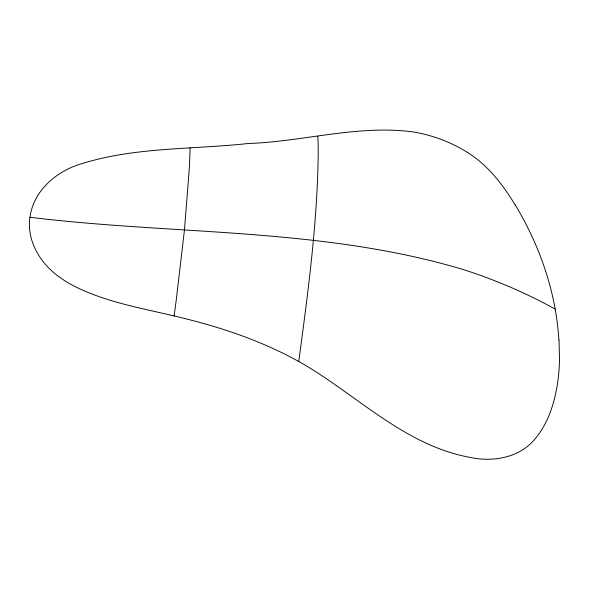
<?xml version="1.0" encoding="UTF-8"?>
<svg xmlns="http://www.w3.org/2000/svg" width="589" height="589" viewBox="0 0 589 589"><rect width="100%" height="100%" fill="white"/><g stroke="black" fill="none" stroke-linecap="round" stroke-linejoin="round"><path stroke-width="0.88" d="M298.748 361.499C307.959 292.843 317.302 223.938 318.2 154.568A328.257 26.233 -81.7 0 0 317.832 136.258M29.958 217.253C173.748 234.989 321.638 227.435 461.732 269.114A292.858 176.656 7.4 0 1 475.073 273.473C502.726 283.095 529.607 294.971 555.25 309.122M467.519 152.441C487.832 165.178 502.822 184.534 515.058 204.81M559.035 340.103L559.513 359.423A291.614 231.97 14.3 0 1 557.857 381.274C554.89 401.912 548.617 422.961 534.878 439.092C519.284 458.095 492.397 462.328 469.448 457.285C407.242 445.689 360.976 399.298 308.835 367.359A273.694 217.716 14.3 0 0 298.962 361.617C264.056 342.187 226.043 328.912 187.39 319.209C148.855 309.181 108.398 303.872 72.653 285.334A98.768 78.565 14.3 0 1 61.079 278.236C40.877 264.726 25.607 240.393 30.245 215.441C34.199 191.351 54.394 173.372 76.526 165.384C131.583 146.727 190.954 149.775 248.065 143.525C302.864 141.647 357.074 124.794 412.02 131.767A115.069 91.538 14.3 0 1 422.357 133.755A119.552 95.101 14.3 0 1 467.511 152.455M515.154 204.781A399.084 317.464 14.3 0 1 558.902 340.103M190.048 147.758A289.066 21.609 -81.4 0 1 189.283 168.741L184.431 230.1L176.347 299.278A283.235 21.175 -81.4 0 1 174.13 315.998"/></g></svg>
